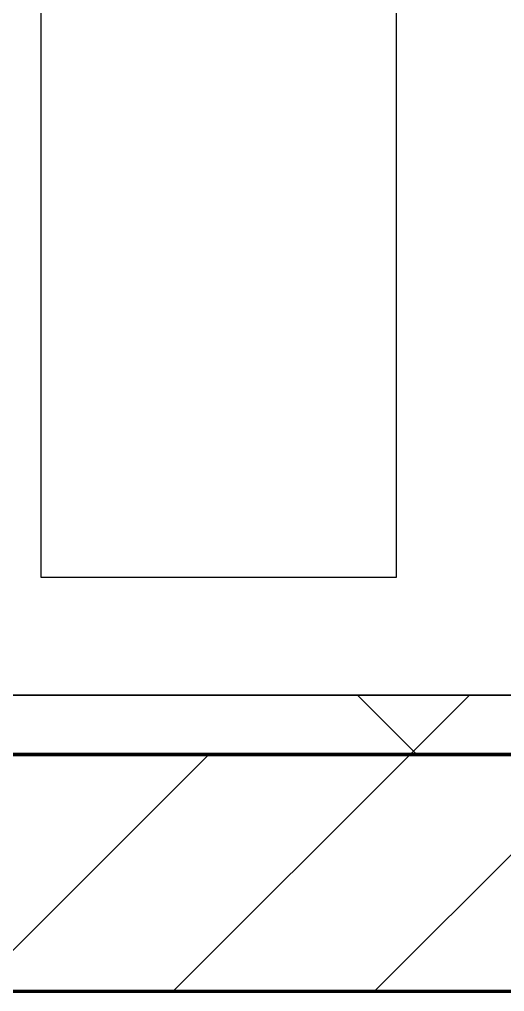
# Model space of a CAD drawing. Header units: millimetres. Extents: x -794334 to -714814, y -17806 to 22403.
# Drawn here: x -754249 to -753840, y -4021 to -3201 of the extents above; entities that cross this region are included whole.
import ezdxf
from ezdxf.xclip import XClip

# ---------------------------------------------------------------- set-up
doc = ezdxf.new("R2010")
doc.units = ezdxf.units.MM
doc.header["$XCLIPFRAME"] = 0
doc.layers.add('000 - WIPEOUT', color=250, linetype='Continuous')
doc.layers.add('A11_ALU.SOLID SHEET', color=2, linetype='Continuous')
for name, color, linetype, lineweight in [('A-GLAZ-CURT', 2, 'Continuous', 9), ('A-WALL', 5, 'Continuous', 35), ('A-WALL-FNSH', 2, 'Continuous', 35), ('A-WALL-PATT', 1, 'Continuous', 35), ('WALL-E', 2, 'Continuous', 35)]:
    doc.layers.add(name, color=color, linetype=linetype, lineweight=lineweight)

# ---------------------------------------------------------------- blocks, each defined once
blk = doc.blocks.new('PPLS-PP19_Custom Tile Pattern - Custom Tile Pattern-V158-4252-01 ENLARGED CONCOURSE LEVEL - REFLECTED CEILING PLAN - SHEET 3')
at = {"layer": 'A-GLAZ-CURT'}
for p, q in [((-300, 0), (300, 0)), ((300, 0), (-300, 0)), ((195.99, 0), (213.31, 0)), ((213.31, 0), (195.99, 0)), ((230.06, 0), (300, 0)), ((-300, -50), (300, -50)), ((300, -50), (-300, -50))]:
    blk.add_line(p, q, dxfattribs=at)
for points, knots in [([(42.24, 0), (39.82, 0), (33.46, 0), (24.07, 0), (12.82, 0), (-2.9, 0), (-20.62, 0), (-32.81, 0), (-44.85, 0), (-51.43, 0), (-51.79, 0)], [-2440.196412, -2440.196412, -2440.196412, -2440.196412, -2313.748533, -2106.613311, -1925.670641, -1617.263037, -1290.787923, -1039.307308, -819.71621, -644.910881, -644.910881, -644.910881, -644.910881]), ([(70.61, 0), (66.16, 0), (55.8, 0), (39.61, 0), (24.74, 0), (2.64, 0), (-17.84, 0), (-30.57, 0), (-31.82, 0), (-32, 0)], [-4647.237329, -4647.237329, -4647.237329, -4647.237329, -4326.416877, -4098.545751, -3766.694881, -3333.063701, -2994.501669, -2698.150104, -2614.070998, -2614.070998, -2614.070998, -2614.070998]), ([(-25.63, 0), (-22.36, 0), (-13.16, 0), (8.61, 0), (15.02, 0), (22.91, 0), (31, 0), (39.04, 0), (51.19, 0), (58.74, 0), (61.34, 0), (61.45, 0)], [-3090.342842, -3090.342842, -3090.342842, -3090.342842, -2864.387349, -2439.246196, -2084.094819, -1956.422387, -1818.904206, -1645.594513, -1443.202566, -1228.752106, -1120.932285, -1120.932285, -1120.932285, -1120.932285]), ([(-25.45, 0), (-24.06, 0), (-15.77, 0), (5.99, 0), (22.06, 0), (35.94, 0), (40.18, 0), (42.24, 0)], [-2226.80122, -2226.80122, -2226.80122, -2226.80122, -2142.497158, -1716.209403, -1206.526904, -1089.329421, -980.484352, -980.484352, -980.484352, -980.484352]), ([(-25.4, 0), (-24.28, 0), (-14.75, 0), (8.83, 0), (43.36, 0), (70.92, 0), (82.12, 0), (83.66, 0)], [-5933.180103, -5933.180103, -5933.180103, -5933.180103, -5862.463379, -5340.621928, -4573.028122, -4094.177415, -3869.465285, -3869.465285, -3869.465285, -3869.465285]), ([(31.18, 0), (25.97, 0), (11.99, 0), (-7.07, 0), (-20.51, 0), (-25.01, 0)], [-4496.803627, -4496.803627, -4496.803627, -4496.803627, -4222.080604, -3745.412743, -3497.513932, -3497.513932, -3497.513932, -3497.513932]), ([(-15.19, 0), (-13.07, 0), (7.48, 0), (29.35, 0), (41.98, 0), (42.03, 0)], [-461.142613, -461.142613, -461.142613, -461.142613, -429.606584, -390.253598, -390.072149, -390.072149, -390.072149, -390.072149]), ([(103.09, 0), (101.08, 0), (86.31, 0), (63.34, 0), (35.84, 0), (12, 0), (3.08, 0), (-1.67, 0), (-2.25, 0)], [-375.435014, -375.435014, -375.435014, -375.435014, -369.147452, -330.153101, -307.516438, -285.83788, -246.234814, -234.646884, -234.646884, -234.646884, -234.646884]), ([(110.17, 0), (108.09, 0), (103.3, 0), (92.38, 0), (85.59, 0), (74.4, 0), (62.26, 0), (51.85, 0), (43.81, 0), (29.53, 0), (20.67, 0), (18.85, 0), (18.16, 0)], [-7947.40462, -7947.40462, -7947.40462, -7947.40462, -7723.759874, -7531.75727, -7135.649961, -6924.452779, -6738.82075, -6548.303034, -6314.283804, -6135.05769, -5972.647715, -5832.674503, -5832.674503, -5832.674503, -5832.674503]), ([(27.44, 0), (27.9, 0), (29.54, 0), (38.07, 0), (53.39, 0), (71.67, 0), (84.83, 0), (86.01, 0), (92.51, 0), (94.33, 0)], [-5037.309798, -5037.309798, -5037.309798, -5037.309798, -4887.603822, -4705.298446, -4353.683244, -3960.84581, -3759.045785, -3336.541051, -2783.776468, -2783.776468, -2783.776468, -2783.776468]), ([(27.89, 0), (29.09, 0), (32.54, 0), (38.86, 0), (42.23, 0)], [-147.777612, -147.777612, -147.777612, -147.777612, -135.792042, -124.354776, -124.354776, -124.354776, -124.354776]), ([(136.44, 0), (121.66, 0), (86.93, 0), (51.16, 0), (31.18, 0)], [-106.750556, -106.750556, -106.750556, -106.750556, -59.610984, 0, 0, 0, 0]), ([(42.26, 0), (41.73, 0), (39.35, 0), (36.02, 0), (35.54, 0), (35.54, 0)], [-328.134118, -328.134118, -328.134118, -328.134118, -326.15566, -319.318397, -317.489778, -317.489778, -317.489778, -317.489778]), ([(42.25, 0), (56.15, 0), (88.85, 0), (120.63, 0), (138.28, 0), (138.53, 0)], [-389.850928, -389.850928, -389.850928, -389.850928, -346.313304, -291.370682, -290.5735, -290.5735, -290.5735, -290.5735]), ([(53.18, 0), (53.06, 0), (52.22, 0), (47.95, 0), (43.74, 0), (42.26, 0)], [-622.740158, -622.740158, -622.740158, -622.740158, -566.066452, -360.610861, -254.809091, -254.809091, -254.809091, -254.809091]), ([(42.71, 0), (44.29, 0), (52.29, 0), (71.92, 0), (100.57, 0), (116.36, 0), (128.63, 0), (128.95, 0)], [-123.813675, -123.813675, -123.813675, -123.813675, -118.513713, -97.899267, -63.759246, -39.050993, -35.895543, -35.895543, -35.895543, -35.895543]), ([(76.63, 0), (74.8, 0), (67.65, 0), (55.99, 0), (46.37, 0), (42.84, 0)], [-3095.572228, -3095.572228, -3095.572228, -3095.572228, -2950.589685, -2634.532728, -2450.661347, -2450.661347, -2450.661347, -2450.661347]), ([(42.93, 0), (43.4, 0), (50.63, 0), (64.79, 0), (88.83, 0), (104.29, 0), (110.15, 0)], [-307.218636, -307.218636, -307.218636, -307.218636, -305.899624, -287.17622, -249.500363, -220.049281, -220.049281, -220.049281, -220.049281]), ([(42.94, 0), (44.21, 0), (48.33, 0), (57.76, 0), (64.47, 0), (72.74, 0), (75.22, 0), (76.03, 0), (76.21, 0)], [-968.174444, -968.174444, -968.174444, -968.174444, -901.315459, -753.071572, -495.328968, -421.953223, -334.951786, -290.452333, -290.452333, -290.452333, -290.452333]), ([(168.37, 0), (167.68, 0), (162.47, 0), (147.02, 0), (109.77, 0), (76.86, 0), (57.82, 0), (47.66, 0), (44.47, 0), (43.24, 0)], [-543.375029, -543.375029, -543.375029, -543.375029, -530.793311, -458.593899, -401.860199, -357.622665, -341.267687, -334.000314, -329.358298, -329.358298, -329.358298, -329.358298]), ([(61.47, 0), (61.47, 0), (61.21, 0), (54.61, 0), (53.71, 0), (53.56, 0)], [-1113.311073, -1113.311073, -1113.311073, -1113.311073, -1096.402191, -891.204116, -747.28819, -747.28819, -747.28819, -747.28819]), ([(76.22, 0), (75.58, 0), (73.64, 0), (71.05, 0), (70.61, 0)], [-193.634889, -193.634889, -193.634889, -193.634889, -31.537676, 0, 0, 0, 0]), ([(94.4, 0), (94.4, 0), (94.64, 0), (99.11, 0), (108.97, 0), (120.79, 0), (139.94, 0), (163.31, 0), (185.23, 0), (193.62, 0), (194.69, 0), (194.79, 0)], [-2348.345796, -2348.345796, -2348.345796, -2348.345796, -2310.419338, -2233.599744, -2052.234781, -1843.028543, -1530.39897, -1095.004608, -529.74427, -295.064701, -265.121568, -265.121568, -265.121568, -265.121568]), ([(157.9, 0), (156.77, 0), (151.67, 0), (143.29, 0), (134.04, 0), (126.24, 0), (118.6, 0), (114.23, 0), (111.98, 0), (105.66, 0), (105.23, 0), (105.23, 0)], [-10292.955006, -10292.955006, -10292.955006, -10292.955006, -10098.273015, -9847.788484, -9677.714971, -9567.007022, -9453.21225, -9220.200448, -9012.77275, -8966.157302, -8929.495943, -8929.495943, -8929.495943, -8929.495943]), ([(105.26, 0), (105.52, 0), (108.02, 0), (109.73, 0), (110.21, 0)], [-8920.561005, -8920.561005, -8920.561005, -8920.561005, -8814.835624, -8764.041666, -8764.041666, -8764.041666, -8764.041666]), ([(129.02, 0), (129.02, 0), (124.41, 0), (122.35, 0), (116.84, 0), (112.69, 0), (110.48, 0)], [-35.386604, -35.386604, -35.386604, -35.386604, -31.430235, -22.807238, -15.488593, -7.987979, -7.987979, -7.987979, -7.987979]), ([(110.97, 0), (115.66, 0), (126.98, 0), (132.42, 0), (134.6, 0)], [-218.659988, -218.659988, -218.659988, -218.659988, -194.761443, -152.241002, -152.241002, -152.241002, -152.241002]), ([(114.39, 0), (114.2, 0), (113.35, 0), (112.09, 0), (110.97, 0)], [-8148.58938, -8148.58938, -8148.58938, -8148.58938, -8105.191388, -7977.04013, -7977.04013, -7977.04013, -7977.04013]), ([(128.58, 0), (128.8, 0), (130.16, 0), (139.26, 0), (152.67, 0), (161.24, 0), (162.19, 0), (162.75, 0)], [-633.326174, -633.326174, -633.326174, -633.326174, -627.736123, -618.981161, -602.094757, -592.980799, -581.414464, -581.414464, -581.414464, -581.414464]), ([(137.1, 0), (136, 0), (133.64, 0), (129.87, 0), (129.11, 0)], [-670.405967, -670.405967, -670.405967, -670.405967, -651.020627, -640.742133, -640.742133, -640.742133, -640.742133]), ([(177.92, 0), (174.87, 0), (170.16, 0), (161.95, 0), (161.28, 0), (158.35, 0), (157.85, 0), (157.77, 0)], [-11064.926632, -11064.926632, -11064.926632, -11064.926632, -10839.086983, -10768.332124, -10666.779182, -10580.760289, -10550.278881, -10550.278881, -10550.278881, -10550.278881]), ([(177.41, 0), (174.6, 0), (167.96, 0), (159.34, 0), (158.33, 0), (158.3, 0)], [-154.190936, -154.190936, -154.190936, -154.190936, -143.776725, -129.632772, -123.352749, -123.352749, -123.352749, -123.352749]), ([(159.07, 0), (159.13, 0), (160.84, 0), (165.21, 0), (174.15, 0), (185.98, 0), (208.82, 0), (219.42, 0), (230.06, 0)], [-115.643202, -115.643202, -115.643202, -115.643202, -114.681583, -87.660824, -65.295536, -41.623857, -24.459831, 0, 0, 0, 0]), ([(162.75, 0), (165.4, 0), (170.91, 0), (172.61, 0), (172.61, 0)], [-111.264224, -111.264224, -111.264224, -111.264224, -56.742688, -19.085662, -19.085662, -19.085662, -19.085662]), ([(178.02, 0), (176.62, 0), (174.15, 0), (169.67, 0), (168.99, 0)], [-8249.026124, -8249.026124, -8249.026124, -8249.026124, -8152.463617, -8069.855175, -8069.855175, -8069.855175, -8069.855175]), ([(171.51, 0), (176.48, 0), (193.23, 0), (201.73, 0), (208.81, 0), (213.9, 0), (241.96, 0), (266.73, 0), (281.71, 0), (291.71, 0), (296.52, 0), (297.86, 0), (298.09, 0)], [-7971.819559, -7971.819559, -7971.819559, -7971.819559, -7784.112253, -7606.717214, -7289.299508, -7042.621073, -6582.165592, -6068.460911, -5766.029927, -5566.724884, -5280.360606, -5199.253518, -5199.253518, -5199.253518, -5199.253518]), ([(172.07, 0), (177.66, 0), (187.87, 0), (201.08, 0), (207.47, 0), (213.96, 0), (215.11, 0)], [-255.364076, -255.364076, -255.364076, -255.364076, -237.955587, -223.92608, -215.862851, -208.75215, -208.75215, -208.75215, -208.75215]), ([(300, 0), (286.53, 0), (254.22, 0), (210.82, 0), (186.9, 0), (178, 0)], [-285.253232, -285.253232, -285.253232, -285.253232, -244.693688, -187.987675, -154.921435, -154.921435, -154.921435, -154.921435]), ([(215.22, 0), (214.62, 0), (210.55, 0), (203.98, 0), (190.37, 0), (180.94, 0), (178, 0)], [-203.825446, -203.825446, -203.825446, -203.825446, -198.527383, -184.406837, -162.427601, -152.481026, -152.481026, -152.481026, -152.481026]), ([(193.8, 0), (193.33, 0), (190.11, 0), (185.05, 0), (178.53, 0), (178, 0)], [-11665.349007, -11665.349007, -11665.349007, -11665.349007, -11565.880756, -11105.624034, -11066.987611, -11066.987611, -11066.987611, -11066.987611]), ([(247.1, 0), (246.76, 0), (245.04, 0), (238.34, 0), (226.56, 0), (221.1, 0), (200.27, 0), (185.02, 0), (178.24, 0)], [-9649.085549, -9649.085549, -9649.085549, -9649.085549, -9581.591397, -9406.094246, -9221.510254, -9016.44624, -8717.832359, -8253.978395, -8253.978395, -8253.978395, -8253.978395]), ([(300, 0), (288.22, 0), (262, 0), (230.43, 0), (219.94, 0), (219.02, 0)], [-12528.858583, -12528.858583, -12528.858583, -12528.858583, -11905.454923, -11162.864862, -10856.732305, -10856.732305, -10856.732305, -10856.732305]), ([(219.9, 0), (220.86, 0), (227.84, 0), (242.06, 0), (246.54, 0), (246.96, 0)], [-10670.940496, -10670.940496, -10670.940496, -10670.940496, -10511.382485, -9925.173265, -9834.877357, -9834.877357, -9834.877357, -9834.877357]), ([(284.76, 0), (284.76, 0), (285.09, 0), (287.47, 0), (293.59, 0), (297.76, 0), (300, 0)], [-4110.630118, -4110.630118, -4110.630118, -4110.630118, -4053.389046, -3959.664717, -3862.421465, -3746.95702, -3746.95702, -3746.95702, -3746.95702]), ([(297.38, 0), (295.84, 0), (291.62, 0), (285.38, 0), (284.87, 0)], [-4803.172655, -4803.172655, -4803.172655, -4803.172655, -4358.271401, -4143.037883, -4143.037883, -4143.037883, -4143.037883])]:
    blk.add_open_spline(points, degree=3, knots=knots, dxfattribs=at)
for points in [[(42.02, 0), (38.51, 0), (34.71, 0), (30.82, 0)], [(36.29, 0), (37.42, 0), (39.72, 0), (42.11, 0)], [(80.35, 0), (79.57, 0), (78.27, 0), (76.63, 0)], [(84.06, 0), (83.48, 0), (82.41, 0), (81.72, 0)], [(110.13, 0), (107.88, 0), (105.51, 0), (103.09, 0)], [(110.63, 0), (112.13, 0), (112.91, 0), (113.59, 0)], [(168.74, 0), (168.74, 0), (169.81, 0), (171.51, 0)], [(177.83, 0), (175.06, 0), (172.28, 0), (169.49, 0)], [(195.11, 0), (194.91, 0), (194.44, 0), (193.8, 0)]]:
    blk.add_open_spline(points, degree=3, dxfattribs=at)
blk = doc.blocks.new('PPLS-PP19_Custom Tile Pattern - Custom Tile Pattern-V159-4252-01 ENLARGED CONCOURSE LEVEL - REFLECTED CEILING PLAN - SHEET 3')
at = {"layer": 'A-GLAZ-CURT'}
for p, q in [((-300, 0), (300, 0)), ((300, 0), (-300, 0)), ((-293.07, 0), (-287, 0)), ((-287, 0), (-293.07, 0)), ((-286.26, 0), (-275.75, 0)), ((-275.75, 0), (-286.26, 0)), ((-222.32, 0), (-205, 0)), ((-205, 0), (-222.32, 0)), ((-300, -50), (300, -50)), ((300, -50), (-300, -50))]:
    blk.add_line(p, q, dxfattribs=at)
at = {"layer": 'A-GLAZ-CURT', "flags": 128}
for points in [[(-300, 0), (-291.56, 0), (-283.3, 0), (-275.2, 0), (-267.26, 0), (-259.45, 0), (-251.77, 0), (-244.2, 0), (-236.74, 0), (-229.36, 0), (-222.06, 0), (-214.83, 0), (-207.71, 0), (-200.76, 0), (-194.02, 0), (-187.54, 0), (-181.38, 0), (-175.58, 0), (-170.25, 0), (-165.64, 0), (-162.01, 0), (-159.53, 0)], [(-150.63, 0), (-155.53, 0), (-160.27, 0), (-164.95, 0), (-169.65, 0), (-174.47, 0), (-179.49, 0), (-184.81, 0), (-190.44, 0), (-196.37, 0), (-202.58, 0), (-209.04, 0), (-215.73, 0), (-222.63, 0), (-229.72, 0), (-236.97, 0), (-244.39, 0), (-251.96, 0), (-259.67, 0), (-267.51, 0), (-275.48, 0), (-283.55, 0), (-291.73, 0), (-300, 0)]]:
    blk.add_lwpolyline(points, dxfattribs=at)
at = {"layer": 'A-GLAZ-CURT'}
for points, knots in [([(-300, 0), (-284.65, 0), (-236.57, 0), (-188.86, 0), (-158.83, 0), (-151.03, 0)], [-5323.127839, -5323.127839, -5323.127839, -5323.127839, -4502.809032, -2700.551212, -1996.172939, -1996.172939, -1996.172939, -1996.172939]), ([(-82.61, 0), (-82.69, 0), (-96.36, 0), (-134.08, 0), (-202.69, 0), (-262.56, 0), (-294.48, 0), (-300, 0)], [-18945.825286, -18945.825286, -18945.825286, -18945.825286, -18935.241197, -17136.203329, -15131.813646, -13729.592194, -13439.944408, -13439.944408, -13439.944408, -13439.944408]), ([(-150.43, 0), (-150.68, 0), (-152.72, 0), (-158.72, 0), (-174.02, 0), (-185.59, 0), (-209.77, 0), (-232.01, 0), (-255.22, 0), (-262.59, 0), (-264.9, 0), (-265.4, 0)], [-2513.543513, -2513.543513, -2513.543513, -2513.543513, -2477.344047, -2237.412286, -2029.680487, -1755.085331, -1400.429864, -858.079193, -543.655514, -208.940337, 0, 0, 0, 0]), ([(-258.6, 0), (-257.91, 0), (-254.26, 0), (-241.25, 0), (-225.99, 0), (-213.1, 0), (-200.2, 0), (-185.8, 0), (-171.77, 0), (-158.7, 0), (-157.22, 0)], [-5722.54675, -5722.54675, -5722.54675, -5722.54675, -5657.471696, -5413.335975, -5017.494783, -4832.723979, -4666.091899, -4349.945572, -4000.813434, -3840.635403, -3840.635403, -3840.635403, -3840.635403]), ([(-150.49, 0), (-153.3, 0), (-162.88, 0), (-177.91, 0), (-199.46, 0), (-216.65, 0), (-231.26, 0), (-233.46, 0), (-234, 0)], [-2260.757994, -2260.757994, -2260.757994, -2260.757994, -2113.765672, -1763.376603, -1422.553702, -978.033455, -846.069444, -682.911962, -682.911962, -682.911962, -682.911962]), ([(-233.49, 0), (-233.44, 0), (-232.38, 0), (-230.74, 0), (-225.3, 0), (-223.63, 0)], [-455.274641, -455.274641, -455.274641, -455.274641, -440.605512, -119.536984, 0, 0, 0, 0]), ([(-223.63, 0), (-219.39, 0), (-206.17, 0), (-188.58, 0), (-169.02, 0), (-152.12, 0), (-136.84, 0), (-127.33, 0), (-124.19, 0), (-123.43, 0), (-123.28, 0)], [-5463.295695, -5463.295695, -5463.295695, -5463.295695, -5161.076232, -4739.070012, -4465.409639, -4149.119819, -3839.893365, -3647.167523, -3488.92562, -3439.852845, -3439.852845, -3439.852845, -3439.852845])]:
    blk.add_open_spline(points, degree=3, knots=knots, dxfattribs=at)
blk = doc.blocks.new('*U1029')
at = {"layer": 'A-GLAZ-CURT'}
for name, p in [('PPLS-PP19_Custom Tile Pattern - Custom Tile Pattern-V158-4252-01 ENLARGED CONCOURSE LEVEL - REFLECTED CEILING PLAN - SHEET 3', (24602.37, -7350)), ('PPLS-PP19_Custom Tile Pattern - Custom Tile Pattern-V159-4252-01 ENLARGED CONCOURSE LEVEL - REFLECTED CEILING PLAN - SHEET 3', (25202.37, -7350))]:
    blk.add_blockref(name, p, dxfattribs=at)
blk = doc.blocks.new('*U1240')
at = {"color": 3}
blk.add_wipeout([(-437.5, -9850), (437.5, -9850), (437.5, -10150), (-437.5, -10150)], dxfattribs=at).dxf.layer = '000 - WIPEOUT'
at = {"layer": 'A11_ALU.SOLID SHEET', "color": 0, "linetype": 'ByBlock'}
blk.add_lwpolyline([(-437.5, -10150), (437.5, -10150), (437.5, -9850), (-437.5, -9850)], close=True, dxfattribs=at)
blk = doc.blocks.new('*U1630')
blk.add_lwpolyline([(22690, -750), (19166.45, -750), (19116.45, -700), (18966.44, -550), (-101025.39, -550), (-101025.39, -6704.96), (-96300, -6704.96), (-96300, -7350), (-94497.63, -7350), (17250, -7350), (17250, -6849.96), (18300, -6849.96), (22690, -6849.96)], close=True)
at = {"layer": 'A11_ALU.SOLID SHEET', "color": 0, "linetype": 'ByBlock', "rotation": 90}
blk.add_blockref('*U1240', (-19400, -6813), dxfattribs=at)

msp = doc.modelspace()

# ---------------------------------------------------------------- block references
at = {"layer": 'A11_ALU.SOLID SHEET'}
ref = msp.add_blockref('*U1630', (-744681.24, 3579.02), dxfattribs=at)
XClip(ref).set_block_clipping_path([(-45802.4668593339, -9620.0029952967), (23702.8690583039, 10334.9999958097)])

# ---------------------------------------------------------------- next in the draw order: hatches: boundary and pattern name
at = {"layer": 'A-WALL-PATT', "lineweight": 9}
h = msp.add_hatch(dxfattribs=at)
h.set_pattern_fill('FP_5', color=256, style=0, pattern_type=2)
h.set_pattern_definition([(45, (0, 0), (-212.13203, 212.13203), []), (135, (0, 0), (-212.13203, -212.13203), [])])
h.paths.add_polyline_path([(-727630.24, -3820.98), (-727382.37, -3820.98), (-727382.37, -3770.98), (-790483.7, -3770.98), (-790483.7, -3820.98), (-727766, -3820.98)])
h = msp.add_hatch(dxfattribs=at)
h.set_pattern_fill('FP_2', color=256, style=0, pattern_type=2)
h.set_pattern_definition([(45, (0, 0), (-84.852814, 84.852814), [])])
h.paths.add_polyline_path([(-727382.37, -4020.98), (-727382.37, -3820.98), (-790483.7, -3820.98), (-790483.7, -4020.98), (-727494.49, -4020.98)])

# ---------------------------------------------------------------- next in the draw order: linework, layer by layer
at = {"layer": 'A-WALL', "color": 7, "lineweight": 70}
for p, q in [((-755180, -3820.98), (-752780, -3820.98)), ((-752780, -3820.98), (-755180, -3820.98)), ((-752780, -4020.98), (-755180, -4020.98))]:
    msp.add_line(p, q, dxfattribs=at)
at = {"layer": 'A-WALL-FNSH', "color": 250}
msp.add_line((-755180, -3770.98), (-752780, -3770.98), dxfattribs=at)
at = {"layer": 'WALL-E'}
for p, q in [((-727382.37, -4020.98), (-790483.7, -4020.98)), ((-790483.7, -4020.98), (-727382.37, -4020.98))]:
    msp.add_line(p, q, dxfattribs=at)

# ---------------------------------------------------------------- next in the draw order: block references
msp.add_blockref('*U1029', (-778882.37, 3579.02))

doc.saveas('drawing.dxf')
